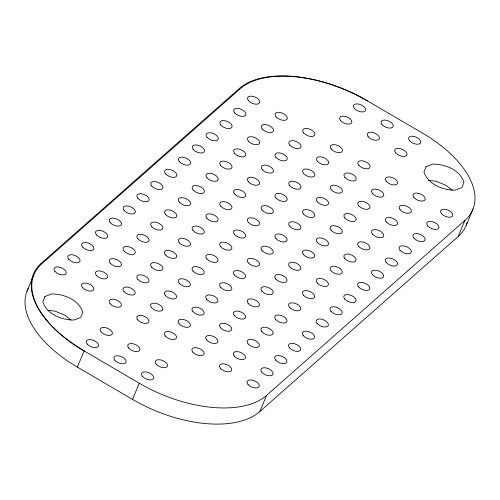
<?xml version="1.0" encoding="UTF-8"?>
<svg xmlns="http://www.w3.org/2000/svg" width="500" height="500" viewBox="0 0 500 500"><rect width="100%" height="100%" fill="white"/><g stroke="black" fill="none" stroke-linecap="round" stroke-linejoin="round"><path stroke-width="0.75" d="M26.944 291.331L33.737 275.169M77.35 367.094L84.144 350.931A100.487 52.65 22.8 0 1 41.85 263.769L40.987 263.519L239.506 88.356A100.894 52.869 22.8 0 1 367.5 100.913L422.65 133.206A100.481 52.65 22.8 0 1 464.944 220.369L458.15 236.531L259.8 411.544A100.481 52.65 22.8 0 1 132.5 399.387L77.35 367.094A100.487 52.65 22.8 0 1 28.394 288.206M132.5 399.387L139.294 383.225A100.481 52.65 22.8 0 0 266.594 395.381L464.944 220.369M259.8 411.544L266.594 395.381M466.262 225.131L473.056 208.969M41.85 263.769L240.2 88.756A100.487 52.65 22.8 0 1 367.5 100.913M428.419 180.469L435.994 181.188L446.163 185.375L452.131 190.231M48.031 310.394L54.85 311.044L65.013 315.231L70.981 320.087M83.45 350.525L139.294 383.225M467.137 222.506A100.481 52.65 22.8 0 1 458.15 236.531M84.144 350.931A100.894 52.869 22.8 0 1 41.156 263.369M44.9 296.5L42.806 301.869C47.1 314.394 61.513 319.956 73.856 320.05L80.75 317.494L82.837 312.125C78.544 299.6 64.131 294.037 51.794 293.944L44.9 296.5M426.044 166.644L423.956 172.013C428.25 184.537 442.663 190.1 455 190.194L461.894 187.638L463.988 182.269C459.694 169.744 445.281 164.181 432.938 164.088L426.044 166.644M317.119 323.481A6.538 3.425 22.8 0 0 327.788 326.213A6.538 3.425 22.8 0 0 321.906 319.256A6.538 3.425 22.8 0 0 317.119 323.481M344.9 218.006A6.538 3.425 22.8 0 0 355.569 220.738A6.538 3.425 22.8 0 0 349.688 213.781A6.538 3.425 22.8 0 0 344.9 218.006M317.325 201.856A6.538 3.425 22.8 0 0 327.987 204.587A6.538 3.425 22.8 0 0 322.113 197.631A6.538 3.425 22.8 0 0 317.325 201.856M289.544 307.331A6.538 3.425 22.8 0 0 300.206 310.062A6.538 3.425 22.8 0 0 294.331 303.106A6.538 3.425 22.8 0 0 289.544 307.331M289.744 185.706A6.538 3.425 22.8 0 0 300.413 188.438A6.538 3.425 22.8 0 0 294.538 181.481A6.538 3.425 22.8 0 0 289.744 185.706M261.962 291.181A6.538 3.425 22.8 0 0 272.631 293.913A6.538 3.425 22.8 0 0 266.756 286.956A6.538 3.425 22.8 0 0 261.962 291.181M262.169 169.562A6.538 3.425 22.8 0 0 272.838 172.294A6.538 3.425 22.8 0 0 266.956 165.338A6.538 3.425 22.8 0 0 262.169 169.562M234.387 275.031A6.538 3.425 22.8 0 0 245.056 277.762A6.538 3.425 22.8 0 0 239.175 270.806A6.538 3.425 22.8 0 0 234.387 275.031M234.594 153.412A6.538 3.425 22.8 0 0 245.263 156.144A6.538 3.425 22.8 0 0 239.381 149.188A6.538 3.425 22.8 0 0 234.594 153.412M206.812 258.888A6.538 3.425 22.8 0 0 217.481 261.619A6.538 3.425 22.8 0 0 211.6 254.662A6.538 3.425 22.8 0 0 206.812 258.888M207.019 137.262A6.538 3.425 22.8 0 0 217.688 139.994A6.538 3.425 22.8 0 0 211.806 133.038A6.538 3.425 22.8 0 0 207.019 137.262M427.694 225.906A6.538 3.425 22.8 0 0 438.363 228.644A6.538 3.425 22.8 0 0 432.488 221.681A6.538 3.425 22.8 0 0 427.694 225.906M413.875 238.106A6.538 3.425 22.8 0 0 424.544 240.837A6.538 3.425 22.8 0 0 418.663 233.881A6.538 3.425 22.8 0 0 413.875 238.106M179.237 242.738A6.538 3.425 22.8 0 0 189.9 245.469A6.538 3.425 22.8 0 0 184.025 238.512A6.538 3.425 22.8 0 0 179.237 242.738M386.3 221.956A6.538 3.425 22.8 0 0 396.962 224.688A6.538 3.425 22.8 0 0 391.087 217.731A6.538 3.425 22.8 0 0 386.3 221.956M151.662 226.588A6.538 3.425 22.8 0 0 162.325 229.319A6.538 3.425 22.8 0 0 156.45 222.362A6.538 3.425 22.8 0 0 151.662 226.588M220.837 125.069A6.538 3.425 22.8 0 0 231.506 127.8A6.538 3.425 22.8 0 0 225.625 120.844A6.538 3.425 22.8 0 0 220.837 125.069M124.081 210.438A6.538 3.425 22.8 0 0 134.75 213.169A6.538 3.425 22.8 0 0 128.869 206.213A6.538 3.425 22.8 0 0 124.081 210.438M358.719 205.806A6.538 3.425 22.8 0 0 369.387 208.538A6.538 3.425 22.8 0 0 363.512 201.581A6.538 3.425 22.8 0 0 358.719 205.806M331.144 189.662A6.538 3.425 22.8 0 0 341.812 192.394A6.538 3.425 22.8 0 0 335.931 185.438A6.538 3.425 22.8 0 0 331.144 189.662M330.938 311.281A6.538 3.425 22.8 0 0 341.606 314.012A6.538 3.425 22.8 0 0 335.731 307.056A6.538 3.425 22.8 0 0 330.938 311.281M303.569 173.512A6.538 3.425 22.8 0 0 314.237 176.244A6.538 3.425 22.8 0 0 308.356 169.288A6.538 3.425 22.8 0 0 303.569 173.512M303.363 295.131A6.538 3.425 22.8 0 0 314.031 297.869A6.538 3.425 22.8 0 0 308.15 290.906A6.538 3.425 22.8 0 0 303.363 295.131M275.994 157.363A6.538 3.425 22.8 0 0 286.663 160.094A6.538 3.425 22.8 0 0 280.781 153.138A6.538 3.425 22.8 0 0 275.994 157.363M275.788 278.988A6.538 3.425 22.8 0 0 286.456 281.719A6.538 3.425 22.8 0 0 280.575 274.762A6.538 3.425 22.8 0 0 275.788 278.988M248.419 141.213A6.538 3.425 22.8 0 0 259.081 143.95A6.538 3.425 22.8 0 0 253.206 136.988A6.538 3.425 22.8 0 0 248.419 141.213M248.212 262.838A6.538 3.425 22.8 0 0 258.881 265.569A6.538 3.425 22.8 0 0 253 258.612A6.538 3.425 22.8 0 0 248.212 262.838M220.637 246.688A6.538 3.425 22.8 0 0 231.3 249.419A6.538 3.425 22.8 0 0 225.425 242.463A6.538 3.425 22.8 0 0 220.637 246.688M193.056 230.538A6.538 3.425 22.8 0 0 203.725 233.275A6.538 3.425 22.8 0 0 197.844 226.312A6.538 3.425 22.8 0 0 193.056 230.538M400.119 209.762A6.538 3.425 22.8 0 0 410.788 212.494A6.538 3.425 22.8 0 0 404.906 205.538A6.538 3.425 22.8 0 0 400.119 209.762M165.481 214.394A6.538 3.425 22.8 0 0 176.15 217.125A6.538 3.425 22.8 0 0 170.269 210.169A6.538 3.425 22.8 0 0 165.481 214.394M441.519 213.713A6.538 3.425 22.8 0 0 452.188 216.444A6.538 3.425 22.8 0 0 446.306 209.488A6.538 3.425 22.8 0 0 441.519 213.713M372.544 193.612A6.538 3.425 22.8 0 0 383.212 196.344A6.538 3.425 22.8 0 0 377.331 189.387A6.538 3.425 22.8 0 0 372.544 193.612M137.906 198.244A6.538 3.425 22.8 0 0 148.575 200.975A6.538 3.425 22.8 0 0 142.694 194.019A6.538 3.425 22.8 0 0 137.906 198.244M344.969 177.463A6.538 3.425 22.8 0 0 355.637 180.194A6.538 3.425 22.8 0 0 349.756 173.238A6.538 3.425 22.8 0 0 344.969 177.463M344.762 299.088A6.538 3.425 22.8 0 0 355.431 301.819A6.538 3.425 22.8 0 0 349.55 294.862A6.538 3.425 22.8 0 0 344.762 299.088M317.394 161.312A6.538 3.425 22.8 0 0 328.056 164.05A6.538 3.425 22.8 0 0 322.181 157.094A6.538 3.425 22.8 0 0 317.394 161.312M317.188 282.938A6.538 3.425 22.8 0 0 327.856 285.669A6.538 3.425 22.8 0 0 321.975 278.712A6.538 3.425 22.8 0 0 317.188 282.938M289.812 145.169A6.538 3.425 22.8 0 0 300.481 147.9A6.538 3.425 22.8 0 0 294.6 140.944A6.538 3.425 22.8 0 0 289.812 145.169M289.613 266.788A6.538 3.425 22.8 0 0 300.275 269.519A6.538 3.425 22.8 0 0 294.4 262.562A6.538 3.425 22.8 0 0 289.613 266.788M262.238 129.019A6.538 3.425 22.8 0 0 272.906 131.75A6.538 3.425 22.8 0 0 267.025 124.794A6.538 3.425 22.8 0 0 262.238 129.019M262.031 250.644A6.538 3.425 22.8 0 0 272.7 253.375A6.538 3.425 22.8 0 0 266.819 246.419A6.538 3.425 22.8 0 0 262.031 250.644M234.662 112.869A6.538 3.425 22.8 0 0 245.331 115.6A6.538 3.425 22.8 0 0 239.45 108.644A6.538 3.425 22.8 0 0 234.662 112.869M234.456 234.494A6.538 3.425 22.8 0 0 245.125 237.225A6.538 3.425 22.8 0 0 239.244 230.269A6.538 3.425 22.8 0 0 234.456 234.494M206.881 218.344A6.538 3.425 22.8 0 0 217.55 221.075A6.538 3.425 22.8 0 0 211.669 214.119A6.538 3.425 22.8 0 0 206.881 218.344M413.944 197.562A6.538 3.425 22.8 0 0 424.613 200.294A6.538 3.425 22.8 0 0 418.731 193.337A6.538 3.425 22.8 0 0 413.944 197.562M179.306 202.194A6.538 3.425 22.8 0 0 189.969 204.925A6.538 3.425 22.8 0 0 184.094 197.969A6.538 3.425 22.8 0 0 179.306 202.194M386.369 181.419A6.538 3.425 22.8 0 0 397.031 184.15A6.538 3.425 22.8 0 0 391.156 177.194A6.538 3.425 22.8 0 0 386.369 181.419M151.725 186.05A6.538 3.425 22.8 0 0 162.394 188.781A6.538 3.425 22.8 0 0 156.519 181.825A6.538 3.425 22.8 0 0 151.725 186.05M358.787 165.269A6.538 3.425 22.8 0 0 369.456 168A6.538 3.425 22.8 0 0 363.575 161.044A6.538 3.425 22.8 0 0 358.787 165.269M358.587 286.887A6.538 3.425 22.8 0 0 369.25 289.625A6.538 3.425 22.8 0 0 363.375 282.663A6.538 3.425 22.8 0 0 358.587 286.887M331.213 149.119A6.538 3.425 22.8 0 0 341.881 151.85A6.538 3.425 22.8 0 0 336 144.894A6.538 3.425 22.8 0 0 331.213 149.119M331.006 270.744A6.538 3.425 22.8 0 0 341.675 273.475A6.538 3.425 22.8 0 0 335.794 266.519A6.538 3.425 22.8 0 0 331.006 270.744M303.637 132.969A6.538 3.425 22.8 0 0 314.306 135.7A6.538 3.425 22.8 0 0 308.425 128.744A6.538 3.425 22.8 0 0 303.637 132.969M303.431 254.594A6.538 3.425 22.8 0 0 314.1 257.325A6.538 3.425 22.8 0 0 308.219 250.369A6.538 3.425 22.8 0 0 303.431 254.594M276.062 116.825A6.538 3.425 22.8 0 0 286.725 119.556A6.538 3.425 22.8 0 0 280.85 112.6A6.538 3.425 22.8 0 0 276.062 116.825M275.856 238.444A6.538 3.425 22.8 0 0 286.525 241.175A6.538 3.425 22.8 0 0 280.644 234.219A6.538 3.425 22.8 0 0 275.856 238.444M248.487 100.675A6.538 3.425 22.8 0 0 259.15 103.406A6.538 3.425 22.8 0 0 253.275 96.45A6.538 3.425 22.8 0 0 248.487 100.675M248.281 222.294A6.538 3.425 22.8 0 0 258.944 225.031A6.538 3.425 22.8 0 0 253.069 218.069A6.538 3.425 22.8 0 0 248.281 222.294M340.581 120.612A6.538 3.425 22.8 0 0 351.25 123.344A6.538 3.425 22.8 0 0 345.369 116.388A6.538 3.425 22.8 0 0 340.581 120.612M220.7 206.15A6.538 3.425 22.8 0 0 231.369 208.881A6.538 3.425 22.8 0 0 225.494 201.925A6.538 3.425 22.8 0 0 220.7 206.15M368.156 136.762A6.538 3.425 22.8 0 0 378.825 139.494A6.538 3.425 22.8 0 0 372.944 132.537A6.538 3.425 22.8 0 0 368.156 136.762M193.125 190A6.538 3.425 22.8 0 0 203.794 192.731A6.538 3.425 22.8 0 0 197.913 185.775A6.538 3.425 22.8 0 0 193.125 190M395.731 152.912A6.538 3.425 22.8 0 0 406.4 155.644A6.538 3.425 22.8 0 0 400.519 148.688A6.538 3.425 22.8 0 0 395.731 152.912M165.55 173.85A6.538 3.425 22.8 0 0 176.219 176.581A6.538 3.425 22.8 0 0 170.338 169.625A6.538 3.425 22.8 0 0 165.55 173.85M354.4 108.419A6.538 3.425 22.8 0 0 365.069 111.15A6.538 3.425 22.8 0 0 359.194 104.194A6.538 3.425 22.8 0 0 354.4 108.419M372.406 274.694A6.538 3.425 22.8 0 0 383.075 277.425A6.538 3.425 22.8 0 0 377.194 270.469A6.538 3.425 22.8 0 0 372.406 274.694M381.981 124.569A6.538 3.425 22.8 0 0 392.644 127.3A6.538 3.425 22.8 0 0 386.769 120.344A6.538 3.425 22.8 0 0 381.981 124.569M344.831 258.544A6.538 3.425 22.8 0 0 355.5 261.275A6.538 3.425 22.8 0 0 349.619 254.319A6.538 3.425 22.8 0 0 344.831 258.544M409.556 140.712A6.538 3.425 22.8 0 0 420.225 143.45A6.538 3.425 22.8 0 0 414.344 136.488A6.538 3.425 22.8 0 0 409.556 140.712M317.256 242.4A6.538 3.425 22.8 0 0 327.919 245.131A6.538 3.425 22.8 0 0 322.044 238.175A6.538 3.425 22.8 0 0 317.256 242.4M289.681 226.25A6.538 3.425 22.8 0 0 300.344 228.981A6.538 3.425 22.8 0 0 294.469 222.025A6.538 3.425 22.8 0 0 289.681 226.25M262.1 210.1A6.538 3.425 22.8 0 0 272.769 212.831A6.538 3.425 22.8 0 0 266.887 205.875A6.538 3.425 22.8 0 0 262.1 210.1M234.525 193.95A6.538 3.425 22.8 0 0 245.194 196.681A6.538 3.425 22.8 0 0 239.312 189.725A6.538 3.425 22.8 0 0 234.525 193.95M206.95 177.806A6.538 3.425 22.8 0 0 217.619 180.538A6.538 3.425 22.8 0 0 211.737 173.581A6.538 3.425 22.8 0 0 206.95 177.806M179.375 161.656A6.538 3.425 22.8 0 0 190.037 164.387A6.538 3.425 22.8 0 0 184.163 157.431A6.538 3.425 22.8 0 0 179.375 161.656M386.231 262.5A6.538 3.425 22.8 0 0 396.894 265.231A6.538 3.425 22.8 0 0 391.019 258.275A6.538 3.425 22.8 0 0 386.231 262.5M358.656 246.35A6.538 3.425 22.8 0 0 369.319 249.081A6.538 3.425 22.8 0 0 363.444 242.125A6.538 3.425 22.8 0 0 358.656 246.35M331.075 230.2A6.538 3.425 22.8 0 0 341.744 232.931A6.538 3.425 22.8 0 0 335.863 225.975A6.538 3.425 22.8 0 0 331.075 230.2M303.5 214.05A6.538 3.425 22.8 0 0 314.169 216.788A6.538 3.425 22.8 0 0 308.288 209.825A6.538 3.425 22.8 0 0 303.5 214.05M275.925 197.906A6.538 3.425 22.8 0 0 286.594 200.637A6.538 3.425 22.8 0 0 280.712 193.681A6.538 3.425 22.8 0 0 275.925 197.906M248.35 181.756A6.538 3.425 22.8 0 0 259.012 184.488A6.538 3.425 22.8 0 0 253.137 177.531A6.538 3.425 22.8 0 0 248.35 181.756M220.769 165.606A6.538 3.425 22.8 0 0 231.438 168.337A6.538 3.425 22.8 0 0 225.562 161.381A6.538 3.425 22.8 0 0 220.769 165.606M193.194 149.456A6.538 3.425 22.8 0 0 203.863 152.194A6.538 3.425 22.8 0 0 197.981 145.231A6.538 3.425 22.8 0 0 193.194 149.456M400.05 250.3A6.538 3.425 22.8 0 0 410.719 253.031A6.538 3.425 22.8 0 0 404.837 246.075A6.538 3.425 22.8 0 0 400.05 250.3M372.475 234.15A6.538 3.425 22.8 0 0 383.144 236.887A6.538 3.425 22.8 0 0 377.262 229.931A6.538 3.425 22.8 0 0 372.475 234.15M165.275 336.012A6.538 3.425 22.8 0 0 175.944 338.744A6.538 3.425 22.8 0 0 170.062 331.788A6.538 3.425 22.8 0 0 165.275 336.012M137.7 319.862A6.538 3.425 22.8 0 0 148.369 322.6A6.538 3.425 22.8 0 0 142.487 315.637A6.538 3.425 22.8 0 0 137.7 319.862M110.125 303.719A6.538 3.425 22.8 0 0 120.794 306.45A6.538 3.425 22.8 0 0 114.913 299.494A6.538 3.425 22.8 0 0 110.125 303.719M101.106 331.912A6.538 3.425 22.8 0 0 111.775 334.65A6.538 3.425 22.8 0 0 105.894 327.688A6.538 3.425 22.8 0 0 101.106 331.912M128.681 348.062A6.538 3.425 22.8 0 0 139.35 350.794A6.538 3.425 22.8 0 0 133.469 343.837A6.538 3.425 22.8 0 0 128.681 348.062M156.256 364.212A6.538 3.425 22.8 0 0 166.925 366.944A6.538 3.425 22.8 0 0 161.044 359.988A6.538 3.425 22.8 0 0 156.256 364.212M87.281 344.113A6.538 3.425 22.8 0 0 97.95 346.844A6.538 3.425 22.8 0 0 92.069 339.888A6.538 3.425 22.8 0 0 87.281 344.113M114.862 360.256A6.538 3.425 22.8 0 0 125.525 362.994A6.538 3.425 22.8 0 0 119.65 356.037A6.538 3.425 22.8 0 0 114.862 360.256M142.438 376.406A6.538 3.425 22.8 0 0 153.1 379.137A6.538 3.425 22.8 0 0 147.225 372.181A6.538 3.425 22.8 0 0 142.438 376.406M248.006 384.456A6.538 3.425 22.8 0 0 258.675 387.194A6.538 3.425 22.8 0 0 252.794 380.231A6.538 3.425 22.8 0 0 248.006 384.456M220.431 368.312A6.538 3.425 22.8 0 0 231.094 371.044A6.538 3.425 22.8 0 0 225.219 364.087A6.538 3.425 22.8 0 0 220.431 368.312M192.856 352.163A6.538 3.425 22.8 0 0 203.519 354.894A6.538 3.425 22.8 0 0 197.644 347.938A6.538 3.425 22.8 0 0 192.856 352.163M82.55 287.569A6.538 3.425 22.8 0 0 93.212 290.3A6.538 3.425 22.8 0 0 87.338 283.344A6.538 3.425 22.8 0 0 82.55 287.569M54.969 271.419A6.538 3.425 22.8 0 0 65.638 274.15A6.538 3.425 22.8 0 0 59.763 267.194A6.538 3.425 22.8 0 0 54.969 271.419M261.831 372.262A6.538 3.425 22.8 0 0 272.494 374.994A6.538 3.425 22.8 0 0 266.619 368.038A6.538 3.425 22.8 0 0 261.831 372.262M234.25 356.112A6.538 3.425 22.8 0 0 244.919 358.844A6.538 3.425 22.8 0 0 239.037 351.887A6.538 3.425 22.8 0 0 234.25 356.112M206.675 339.969A6.538 3.425 22.8 0 0 217.344 342.7A6.538 3.425 22.8 0 0 211.462 335.744A6.538 3.425 22.8 0 0 206.675 339.969M179.1 323.819A6.538 3.425 22.8 0 0 189.769 326.55A6.538 3.425 22.8 0 0 183.888 319.594A6.538 3.425 22.8 0 0 179.1 323.819M151.525 307.669A6.538 3.425 22.8 0 0 162.188 310.4A6.538 3.425 22.8 0 0 156.312 303.444A6.538 3.425 22.8 0 0 151.525 307.669M123.944 291.519A6.538 3.425 22.8 0 0 134.613 294.25A6.538 3.425 22.8 0 0 128.737 287.294A6.538 3.425 22.8 0 0 123.944 291.519M96.369 275.375A6.538 3.425 22.8 0 0 107.037 278.106A6.538 3.425 22.8 0 0 101.156 271.15A6.538 3.425 22.8 0 0 96.369 275.375M68.794 259.225A6.538 3.425 22.8 0 0 79.463 261.956A6.538 3.425 22.8 0 0 73.581 255A6.538 3.425 22.8 0 0 68.794 259.225M275.65 360.069A6.538 3.425 22.8 0 0 286.319 362.8A6.538 3.425 22.8 0 0 280.438 355.844A6.538 3.425 22.8 0 0 275.65 360.069M248.075 343.919A6.538 3.425 22.8 0 0 258.744 346.65A6.538 3.425 22.8 0 0 252.862 339.694A6.538 3.425 22.8 0 0 248.075 343.919M220.5 327.769A6.538 3.425 22.8 0 0 231.163 330.5A6.538 3.425 22.8 0 0 225.287 323.544A6.538 3.425 22.8 0 0 220.5 327.769M192.919 311.619A6.538 3.425 22.8 0 0 203.588 314.356A6.538 3.425 22.8 0 0 197.712 307.394A6.538 3.425 22.8 0 0 192.919 311.619M165.344 295.475A6.538 3.425 22.8 0 0 176.012 298.206A6.538 3.425 22.8 0 0 170.131 291.25A6.538 3.425 22.8 0 0 165.344 295.475M137.769 279.325A6.538 3.425 22.8 0 0 148.438 282.056A6.538 3.425 22.8 0 0 142.556 275.1A6.538 3.425 22.8 0 0 137.769 279.325M110.194 263.175A6.538 3.425 22.8 0 0 120.862 265.906A6.538 3.425 22.8 0 0 114.981 258.95A6.538 3.425 22.8 0 0 110.194 263.175M82.619 247.025A6.538 3.425 22.8 0 0 93.281 249.762A6.538 3.425 22.8 0 0 87.406 242.8A6.538 3.425 22.8 0 0 82.619 247.025M289.475 347.869A6.538 3.425 22.8 0 0 300.138 350.6A6.538 3.425 22.8 0 0 294.262 343.644A6.538 3.425 22.8 0 0 289.475 347.869M261.894 331.725A6.538 3.425 22.8 0 0 272.562 334.456A6.538 3.425 22.8 0 0 266.688 327.5A6.538 3.425 22.8 0 0 261.894 331.725M234.319 315.575A6.538 3.425 22.8 0 0 244.988 318.306A6.538 3.425 22.8 0 0 239.106 311.35A6.538 3.425 22.8 0 0 234.319 315.575M206.744 299.425A6.538 3.425 22.8 0 0 217.413 302.156A6.538 3.425 22.8 0 0 211.531 295.2A6.538 3.425 22.8 0 0 206.744 299.425M179.169 283.275A6.538 3.425 22.8 0 0 189.838 286.006A6.538 3.425 22.8 0 0 183.956 279.05A6.538 3.425 22.8 0 0 179.169 283.275M151.594 267.131A6.538 3.425 22.8 0 0 162.256 269.862A6.538 3.425 22.8 0 0 156.381 262.906A6.538 3.425 22.8 0 0 151.594 267.131M124.012 250.981A6.538 3.425 22.8 0 0 134.681 253.713A6.538 3.425 22.8 0 0 128.806 246.756A6.538 3.425 22.8 0 0 124.012 250.981M96.438 234.831A6.538 3.425 22.8 0 0 107.106 237.562A6.538 3.425 22.8 0 0 101.225 230.606A6.538 3.425 22.8 0 0 96.438 234.831M303.294 335.675A6.538 3.425 22.8 0 0 313.962 338.406A6.538 3.425 22.8 0 0 308.081 331.45A6.538 3.425 22.8 0 0 303.294 335.675M275.719 319.525A6.538 3.425 22.8 0 0 286.388 322.256A6.538 3.425 22.8 0 0 280.506 315.3A6.538 3.425 22.8 0 0 275.719 319.525M248.144 303.375A6.538 3.425 22.8 0 0 258.812 306.112A6.538 3.425 22.8 0 0 252.931 299.15A6.538 3.425 22.8 0 0 248.144 303.375M220.569 287.231A6.538 3.425 22.8 0 0 231.231 289.962A6.538 3.425 22.8 0 0 225.356 283.006A6.538 3.425 22.8 0 0 220.569 287.231M192.987 271.081A6.538 3.425 22.8 0 0 203.656 273.812A6.538 3.425 22.8 0 0 197.781 266.856A6.538 3.425 22.8 0 0 192.987 271.081M165.413 254.931A6.538 3.425 22.8 0 0 176.081 257.663A6.538 3.425 22.8 0 0 170.2 250.706A6.538 3.425 22.8 0 0 165.413 254.931M137.838 238.781A6.538 3.425 22.8 0 0 148.506 241.519A6.538 3.425 22.8 0 0 142.625 234.556A6.538 3.425 22.8 0 0 137.838 238.781M110.262 222.638A6.538 3.425 22.8 0 0 120.925 225.369A6.538 3.425 22.8 0 0 115.05 218.412A6.538 3.425 22.8 0 0 110.262 222.638"/></g></svg>
